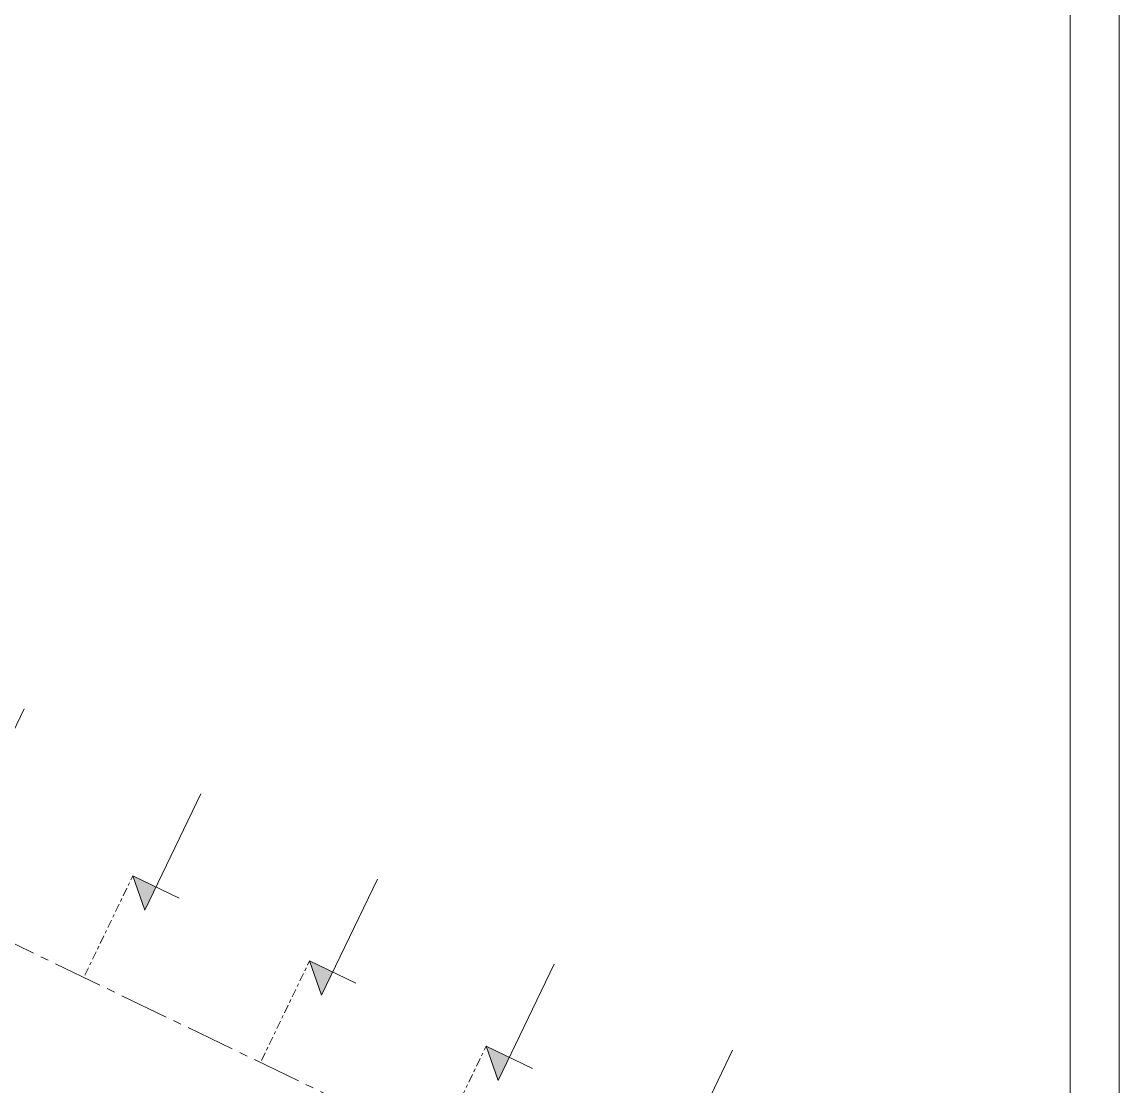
# Model space of a CAD drawing. Header units: millimetres. Extents: x 1373 to 40779, y 1939 to 6439.
# Drawn here: x 4977 to 5396.5, y 4931.1 to 5338.2 of the extents above; entities that cross this region are included whole.
import ezdxf

# ---------------------------------------------------------------- set-up
doc = ezdxf.new("R2010")
doc.units = ezdxf.units.MM
doc.linetypes.add('Centre', pattern=[1.34939, 0.635, -0.23813, 0.23813, -0.23813])
doc.linetypes.add('IMPORT-CENTER2', pattern=[112.5, 75, -12.5, 12.5, -12.5])
for name, color, linetype, lineweight in [('A-ANNO-DIMS', 211, 'Continuous', 18), ('A-DETL', 6, 'Continuous', 30), ('A-FLOR-LEVL', 51, 'Continuous', 18), ('HESAPLAMALAR', 2, 'Continuous', 30), ('S-GRID', 252, 'IMPORT-CENTER2', 5)]:
    doc.layers.add(name, color=color, linetype=linetype, lineweight=lineweight)

# ---------------------------------------------------------------- blocks, each defined once
blk = doc.blocks.new('JTIRJRT')
at = {"layer": 'A-FLOR-LEVL'}
for points in [[(21893.2, -1772.2), (21893.2, -1811.7), (21932.7, -1772.2)], [(21893.2, -2072.2), (21893.2, -2111.7), (21932.7, -2072.2)], [(21893.2, -2372.2), (21893.2, -2411.7), (21932.7, -2372.2)]]:
    blk.add_hatch(color=256, dxfattribs=at).paths.add_polyline_path(points)
for p, q in [((21932.7, -1469.4), (21735.2, -1469.4)), ((21893.2, -1811.7), (21893.2, -1732.7)), ((21932.7, -1772.2), (21735.2, -1772.2)), ((21932.7, -1772.2), (21893.2, -1811.7)), ((21893.2, -2111.7), (21893.2, -2032.7)), ((21932.7, -2072.2), (21735.2, -2072.2)), ((21932.7, -2072.2), (21893.2, -2111.7)), ((21893.2, -2411.7), (21893.2, -2332.7)), ((21932.7, -2372.2), (21735.2, -2372.2)), ((21932.7, -2372.2), (21893.2, -2411.7)), ((21932.7, -2672.2), (21735.2, -2672.2))]:
    blk.add_line(p, q, dxfattribs=at)
at = {"layer": 'A-FLOR-LEVL', "linetype": 'Centre', "ltscale": 20}
for p, q in [((22062.3, -1811.7), (21893.2, -1811.7)), ((22062.3, -2111.7), (21893.2, -2111.7)), ((22062.3, -2411.7), (21893.2, -2411.7))]:
    blk.add_line(p, q, dxfattribs=at)
blk = doc.blocks.new('A$C30a75ea0')
at = {"layer": 'S-GRID', "lineweight": 18}
blk.add_line((430.7, 0), (430.7, 3015.9), dxfattribs=at)
at = {"layer": 'A-DETL'}
blk.add_blockref('JTIRJRT', (-21635.2, 4146.9), dxfattribs=at)

msp = doc.modelspace()

# ---------------------------------------------------------------- linework, layer by layer
at = {"layer": 'A-ANNO-DIMS', "lineweight": 18, "ltscale": 2}
for points in [[(2386.24, 1972.36), (5396.51, 1969.9), (5396.51, 6402.41), (2386.24, 6404.86)], [(2404.99, 1991.11), (5377.76, 1988.65), (5377.76, 6383.66), (2404.99, 6386.11)]]:
    msp.add_lwpolyline(points, close=True, dxfattribs=at)

# ---------------------------------------------------------------- block references
at = {"layer": 'HESAPLAMALAR', "color": 4, "xscale": 0.2499999999999999, "yscale": 0.2499999999999999, "zscale": 0.2499999999999999, "rotation": 244.2513197565932}
msp.add_blockref('A$C30a75ea0', (4656.66, 5258.15), dxfattribs=at)

doc.saveas('drawing.dxf')
